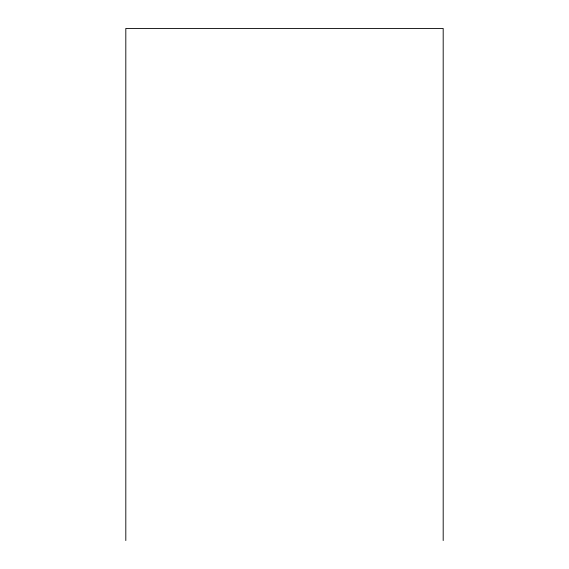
<?xml version="1.0" encoding="UTF-8"?>
<svg xmlns="http://www.w3.org/2000/svg" width="569" height="569" viewBox="0 0 569 569"><rect width="100%" height="100%" fill="white"/><g stroke="black" fill="none" stroke-linecap="round" stroke-linejoin="round"><path stroke-width="0.85" d="M443.187 540.55L443.187 28.45L125.813 28.45L125.813 540.55"/></g></svg>
